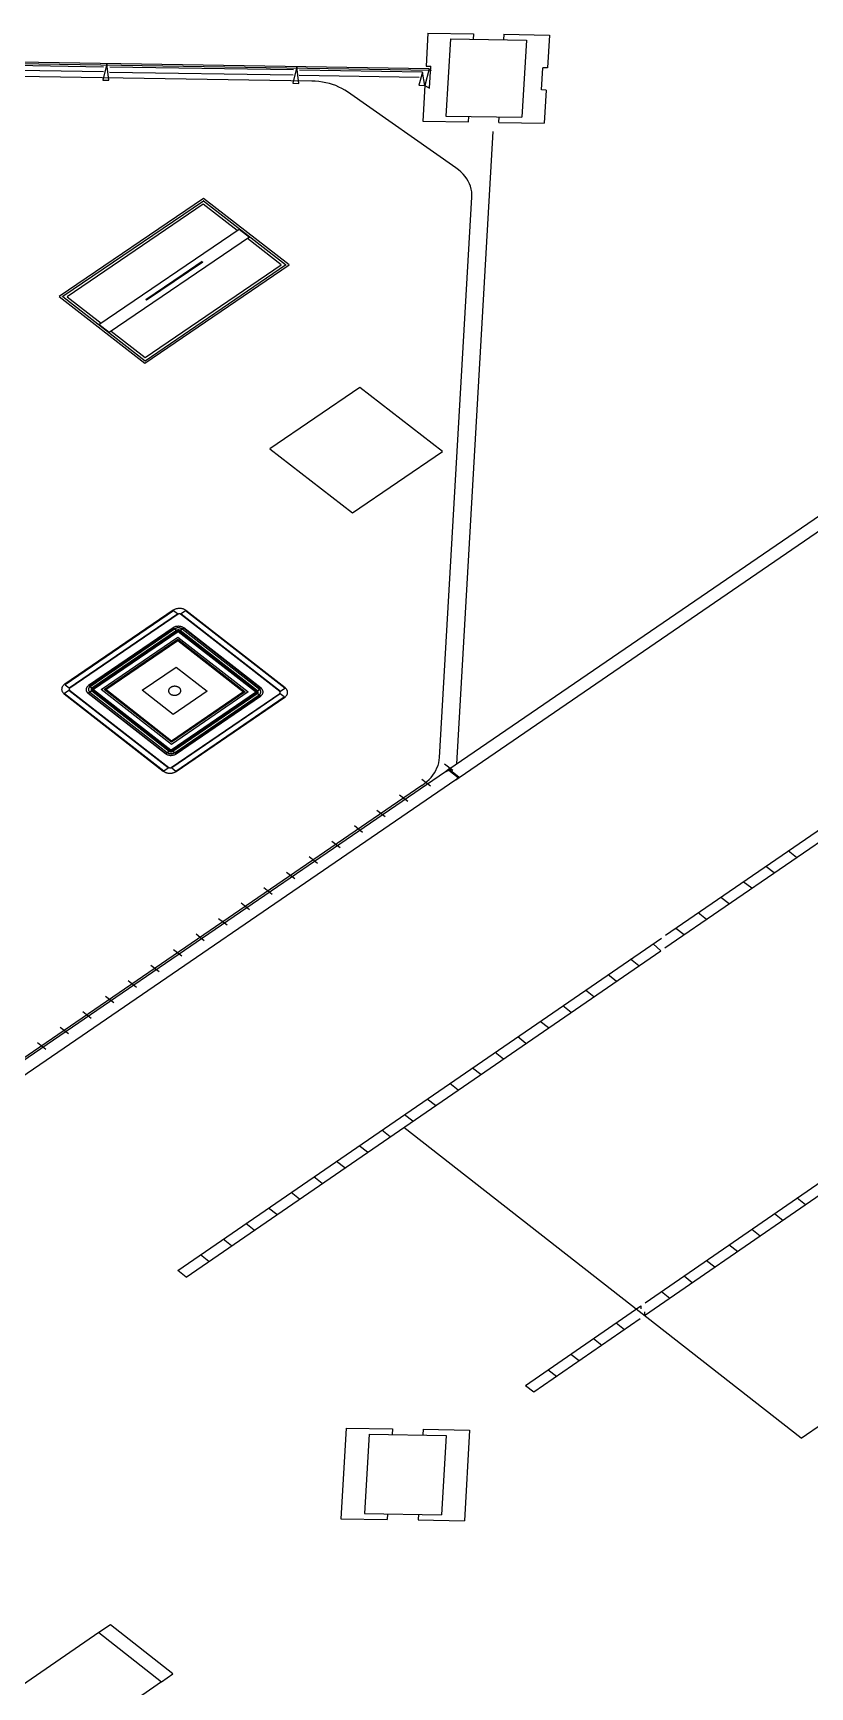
# Model space of a CAD drawing. Extents: x -68 to 264, y 51 to 115.
# Drawn here: x -22.79 to -17.04, y 75.26 to 87.52 of the extents above; entities that cross this region are included whole.
import ezdxf

# ---------------------------------------------------------------- set-up
doc = ezdxf.new("R2010")
doc.units = 0
doc.layers.get('0').update_dxf_attribs({"linetype": 'CONTINUOUS'})

msp = doc.modelspace()

# ---------------------------------------------------------------- linework, layer by layer
for p, q in [((-19.868, 87.519), (-19.882, 87.274)), ((-19.868, 87.519), (-19.531, 87.513)), ((-19.531, 87.513), (-19.533, 87.472)), ((-19.306, 87.51), (-19.308, 87.469)), ((-19.306, 87.51), (-18.968, 87.504)), ((-19.859, 87.253), (-33.066, 87.465)), ((-32.363, 87.444), (-19.842, 87.243)), ((-19.702, 87.475), (-19.735, 86.904)), ((-19.702, 87.475), (-19.139, 87.466)), ((-19.139, 87.466), (-19.172, 86.895)), ((-18.968, 87.504), (-18.982, 87.26)), ((-20.729, 87.163), (-32.209, 87.347)), ((-22.27, 87.267), (-23.631, 87.289)), ((-22.246, 87.291), (-22.276, 87.169)), ((-22.231, 87.169), (-22.246, 87.291)), ((-20.864, 87.245), (-22.225, 87.267)), ((-20.84, 87.269), (-20.869, 87.147)), ((-20.824, 87.146), (-20.84, 87.269)), ((-19.882, 87.274), (-19.847, 87.273)), ((-19.856, 87.11), (-19.847, 87.273)), ((-22.272, 87.231), (-23.633, 87.252)), ((-22.276, 87.169), (-22.231, 87.169)), ((-22.227, 87.23), (-20.866, 87.208)), ((-20.869, 87.147), (-20.824, 87.146)), ((-20.821, 87.207), (-19.932, 87.193)), ((-19.907, 87.229), (-20.819, 87.244)), ((-20.702, 87.162), (-20.729, 87.163)), ((-20.676, 87.16), (-20.702, 87.162)), ((-20.649, 87.156), (-20.676, 87.16)), ((-20.624, 87.151), (-20.649, 87.156)), ((-20.598, 87.145), (-20.624, 87.151)), ((-20.574, 87.137), (-20.598, 87.145)), ((-19.907, 87.229), (-19.936, 87.132)), ((-19.891, 87.131), (-19.907, 87.229)), ((-19.859, 87.253), (-19.891, 87.131)), ((-19.027, 87.097), (-19.018, 87.26)), ((-18.982, 87.26), (-19.018, 87.26)), ((-20.55, 87.129), (-20.574, 87.137)), ((-20.527, 87.119), (-20.55, 87.129)), ((-20.505, 87.108), (-20.527, 87.119)), ((-20.484, 87.096), (-20.505, 87.108)), ((-20.464, 87.083), (-20.484, 87.096)), ((-19.661, 86.52), (-20.464, 87.083)), ((-19.936, 87.132), (-19.891, 87.131)), ((-19.891, 87.131), (-19.906, 86.866)), ((-19.891, 87.131), (-19.856, 87.11)), ((-18.992, 87.096), (-19.027, 87.097)), ((-18.992, 87.096), (-19.006, 86.851)), ((-18.108, 80.833), (-9.063, 87.051)), ((-19.735, 86.904), (-19.172, 86.895)), ((-19.568, 86.86), (-19.566, 86.901)), ((-19.343, 86.857), (-19.341, 86.898)), ((-18.113, 80.739), (-9.029, 86.986)), ((-19.906, 86.866), (-19.568, 86.86)), ((-19.655, 82.103), (-19.384, 86.79)), ((-19.343, 86.857), (-19.006, 86.851)), ((-19.642, 86.506), (-19.661, 86.52)), ((-19.624, 86.49), (-19.642, 86.506)), ((-19.608, 86.474), (-19.624, 86.49)), ((-19.593, 86.457), (-19.608, 86.474)), ((-19.58, 86.439), (-19.593, 86.457)), ((-19.569, 86.421), (-19.58, 86.439)), ((-19.56, 86.402), (-19.569, 86.421)), ((-21.53, 86.292), (-22.598, 85.566)), ((-20.896, 85.8), (-21.53, 86.292)), ((-19.782, 82.15), (-19.542, 86.302)), ((-19.553, 86.383), (-19.56, 86.402)), ((-19.547, 86.363), (-19.553, 86.383)), ((-19.543, 86.343), (-19.547, 86.363)), ((-19.542, 86.323), (-19.543, 86.343)), ((-19.542, 86.302), (-19.542, 86.323)), ((-21.531, 86.273), (-22.572, 85.566)), ((-21.533, 86.25), (-22.54, 85.565)), ((-21.53, 86.275), (-21.533, 86.275)), ((-21.533, 86.275), (-21.533, 86.272)), ((-21.281, 86.055), (-21.533, 86.25)), ((-20.922, 85.8), (-21.531, 86.273)), ((-21.53, 86.272), (-21.53, 86.275)), ((-22.305, 85.358), (-21.265, 86.066)), ((-21.265, 86.066), (-21.189, 86.007)), ((-21.189, 86.007), (-22.229, 85.299)), ((-20.954, 85.801), (-21.205, 85.996)), ((-21.964, 85.073), (-20.896, 85.8)), ((-21.963, 85.091), (-20.922, 85.8)), ((-21.961, 85.115), (-20.954, 85.801)), ((-21.958, 85.544), (-21.542, 85.827)), ((-21.539, 85.825), (-21.955, 85.542)), ((-21.538, 85.824), (-21.955, 85.541)), ((-21.535, 85.822), (-21.952, 85.539)), ((-21.542, 85.827), (-21.535, 85.822)), ((-21.542, 85.827), (-21.539, 85.825)), ((-20.92, 85.799), (-20.924, 85.799)), ((-20.923, 85.801), (-20.92, 85.801)), ((-20.92, 85.801), (-20.92, 85.799)), ((-22.598, 85.566), (-21.964, 85.073)), ((-22.574, 85.565), (-22.574, 85.567)), ((-22.574, 85.567), (-22.57, 85.567)), ((-22.57, 85.564), (-22.574, 85.565)), ((-22.572, 85.566), (-21.963, 85.091)), ((-22.54, 85.565), (-22.289, 85.37)), ((-21.952, 85.539), (-21.958, 85.544)), ((-21.955, 85.542), (-21.958, 85.544)), ((-22.229, 85.299), (-22.305, 85.358)), ((-22.213, 85.31), (-21.961, 85.115)), ((-21.964, 85.093), (-21.964, 85.09)), ((-21.964, 85.09), (-21.961, 85.09)), ((-21.961, 85.09), (-21.961, 85.093)), ((-20.372, 84.893), (-21.039, 84.438)), ((-19.761, 84.418), (-20.372, 84.893)), ((-18.259, 78.109), (-8.504, 84.841)), ((-18.264, 78.015), (-8.476, 84.77)), ((-21.039, 84.438), (-20.427, 83.963)), ((-20.427, 83.963), (-19.761, 84.418)), ((-19.714, 82.063), (-16.384, 84.345)), ((-19.637, 82.003), (-16.307, 84.285)), ((-17.103, 77.106), (-7.314, 83.879)), ((-21.756, 83.241), (-22.558, 82.693)), ((-21.752, 83.238), (-22.555, 82.69)), ((-21.752, 83.243), (-21.756, 83.241)), ((-21.749, 83.245), (-21.752, 83.243)), ((-21.723, 83.215), (-21.752, 83.238)), ((-21.745, 83.247), (-21.749, 83.245)), ((-21.741, 83.249), (-21.745, 83.247)), ((-21.737, 83.25), (-21.741, 83.249)), ((-21.733, 83.251), (-21.737, 83.25)), ((-21.729, 83.253), (-21.733, 83.251)), ((-21.725, 83.253), (-21.729, 83.253)), ((-21.72, 83.254), (-21.725, 83.253)), ((-21.716, 83.254), (-21.72, 83.254)), ((-21.711, 83.255), (-21.716, 83.254)), ((-21.707, 83.255), (-21.711, 83.255)), ((-21.703, 83.255), (-21.707, 83.255)), ((-21.698, 83.254), (-21.703, 83.255)), ((-21.694, 83.254), (-21.698, 83.254)), ((-21.664, 83.237), (-21.696, 83.215)), ((-21.689, 83.253), (-21.694, 83.254)), ((-21.685, 83.252), (-21.689, 83.253)), ((-21.681, 83.251), (-21.685, 83.252)), ((-21.677, 83.249), (-21.681, 83.251)), ((-21.673, 83.248), (-21.677, 83.249)), ((-21.67, 83.246), (-21.673, 83.248)), ((-21.666, 83.244), (-21.67, 83.246)), ((-21.663, 83.242), (-21.666, 83.244)), ((-20.929, 82.664), (-21.664, 83.237)), ((-21.66, 83.24), (-21.663, 83.242)), ((-20.925, 82.667), (-21.66, 83.24)), ((-22.525, 82.667), (-21.723, 83.215)), ((-21.719, 83.212), (-22.521, 82.664)), ((-21.755, 83.111), (-22.381, 82.684)), ((-21.753, 83.109), (-22.378, 82.682)), ((-21.744, 83.102), (-22.37, 82.675)), ((-21.753, 83.113), (-21.755, 83.111)), ((-21.75, 83.115), (-21.753, 83.113)), ((-21.731, 83.092), (-21.753, 83.109)), ((-21.747, 83.116), (-21.75, 83.115)), ((-21.743, 83.118), (-21.747, 83.116)), ((-21.742, 83.104), (-21.744, 83.102)), ((-21.74, 83.119), (-21.743, 83.118)), ((-21.74, 83.105), (-21.742, 83.104)), ((-21.737, 83.12), (-21.74, 83.119)), ((-21.738, 83.106), (-21.74, 83.105)), ((-21.736, 83.107), (-21.738, 83.106)), ((-21.733, 83.121), (-21.737, 83.12)), ((-21.733, 83.108), (-21.736, 83.107)), ((-21.73, 83.121), (-21.733, 83.121)), ((-21.731, 83.108), (-21.733, 83.108)), ((-21.729, 83.109), (-21.731, 83.108)), ((-21.726, 83.122), (-21.73, 83.121)), ((-21.726, 83.11), (-21.729, 83.109)), ((-21.725, 83.094), (-21.727, 83.094)), ((-21.722, 83.122), (-21.726, 83.122)), ((-21.723, 83.11), (-21.726, 83.11)), ((-21.724, 83.095), (-21.725, 83.094)), ((-21.723, 83.095), (-21.724, 83.095)), ((-21.721, 83.11), (-21.723, 83.11)), ((-21.722, 83.095), (-21.723, 83.095)), ((-21.719, 83.123), (-21.722, 83.122)), ((-21.72, 83.096), (-21.722, 83.095)), ((-21.718, 83.11), (-21.721, 83.11)), ((-21.719, 83.096), (-21.72, 83.096)), ((-21.718, 83.213), (-21.719, 83.212)), ((-21.715, 83.123), (-21.719, 83.123)), ((-21.718, 83.096), (-21.719, 83.096)), ((-21.717, 83.213), (-21.718, 83.213)), ((-21.718, 83.213), (-21.718, 83.213)), ((-21.716, 83.11), (-21.718, 83.11)), ((-21.717, 83.096), (-21.718, 83.096)), ((-21.716, 83.214), (-21.717, 83.213)), ((-21.715, 83.096), (-21.717, 83.096)), ((-21.715, 83.214), (-21.716, 83.214)), ((-21.713, 83.11), (-21.716, 83.11)), ((-21.714, 83.214), (-21.715, 83.214)), ((-21.715, 83.214), (-21.715, 83.214)), ((-21.711, 83.122), (-21.715, 83.123)), ((-21.714, 83.096), (-21.715, 83.096)), ((-21.713, 83.215), (-21.714, 83.214)), ((-21.713, 83.095), (-21.714, 83.096)), ((-21.712, 83.215), (-21.713, 83.215)), ((-21.711, 83.11), (-21.713, 83.11)), ((-21.712, 83.095), (-21.713, 83.095)), ((-21.711, 83.215), (-21.712, 83.215)), ((-21.71, 83.095), (-21.712, 83.095)), ((-21.71, 83.215), (-21.711, 83.215)), ((-21.711, 83.215), (-21.711, 83.215)), ((-21.708, 83.122), (-21.711, 83.122)), ((-21.708, 83.11), (-21.711, 83.11)), ((-21.709, 83.215), (-21.71, 83.215)), ((-21.709, 83.095), (-21.71, 83.095)), ((-21.708, 83.215), (-21.709, 83.215)), ((-21.708, 83.094), (-21.709, 83.095)), ((-21.707, 83.215), (-21.708, 83.215)), ((-21.704, 83.122), (-21.708, 83.122)), ((-21.706, 83.109), (-21.708, 83.11)), ((-21.706, 83.215), (-21.707, 83.215)), ((-21.706, 83.214), (-21.706, 83.215)), ((-21.705, 83.214), (-21.706, 83.214)), ((-21.703, 83.109), (-21.706, 83.109)), ((-21.704, 83.214), (-21.705, 83.214)), ((-21.703, 83.214), (-21.704, 83.214)), ((-21.701, 83.121), (-21.704, 83.122)), ((-21.703, 83.213), (-21.703, 83.214)), ((-21.702, 83.213), (-21.703, 83.213)), ((-21.701, 83.108), (-21.703, 83.109)), ((-21.679, 83.108), (-21.703, 83.091)), ((-21.701, 83.213), (-21.702, 83.213)), ((-21.701, 83.212), (-21.701, 83.213)), ((-21.7, 83.212), (-21.701, 83.212)), ((-21.697, 83.12), (-21.701, 83.121)), ((-21.698, 83.107), (-21.701, 83.108)), ((-20.966, 82.639), (-21.7, 83.212)), ((-21.696, 83.106), (-21.698, 83.107)), ((-21.694, 83.119), (-21.697, 83.12)), ((-21.696, 83.215), (-20.961, 82.642)), ((-21.694, 83.105), (-21.696, 83.106)), ((-21.69, 83.118), (-21.694, 83.119)), ((-21.692, 83.104), (-21.694, 83.105)), ((-21.69, 83.103), (-21.692, 83.104)), ((-21.687, 83.117), (-21.69, 83.118)), ((-21.688, 83.102), (-21.69, 83.103)), ((-21.116, 82.655), (-21.688, 83.102)), ((-21.684, 83.115), (-21.687, 83.117)), ((-21.681, 83.114), (-21.684, 83.115)), ((-21.679, 83.112), (-21.681, 83.114)), ((-21.676, 83.11), (-21.679, 83.112)), ((-21.107, 82.661), (-21.679, 83.108)), ((-21.104, 82.663), (-21.676, 83.11)), ((-21.731, 83.092), (-22.356, 82.665)), ((-21.724, 83.087), (-22.35, 82.66)), ((-21.718, 83.082), (-22.344, 82.655)), ((-22.289, 82.654), (-21.72, 83.042)), ((-22.267, 82.653), (-21.721, 83.026)), ((-22.254, 82.653), (-21.721, 83.017)), ((-21.73, 83.092), (-21.731, 83.092)), ((-21.729, 83.093), (-21.73, 83.092)), ((-21.728, 83.094), (-21.729, 83.093)), ((-21.727, 83.094), (-21.728, 83.094)), ((-21.723, 83.088), (-21.724, 83.087)), ((-21.724, 83.087), (-21.724, 83.087)), ((-21.722, 83.088), (-21.723, 83.088)), ((-21.723, 83.088), (-21.723, 83.088)), ((-21.721, 83.089), (-21.722, 83.088)), ((-21.722, 83.088), (-21.722, 83.088)), ((-21.72, 83.089), (-21.721, 83.089)), ((-21.721, 83.026), (-21.221, 82.636)), ((-21.721, 83.017), (-21.234, 82.637)), ((-21.719, 83.089), (-21.72, 83.089)), ((-21.72, 83.089), (-21.72, 83.089)), ((-21.72, 83.042), (-21.199, 82.636)), ((-21.718, 83.089), (-21.719, 83.089)), ((-21.717, 83.089), (-21.718, 83.089)), ((-21.718, 83.089), (-21.718, 83.089)), ((-21.717, 83.082), (-21.718, 83.082)), ((-21.718, 83.082), (-21.718, 83.082)), ((-21.718, 83.082), (-21.718, 83.082)), ((-21.718, 83.082), (-21.718, 83.082)), ((-21.718, 83.082), (-21.718, 83.082)), ((-21.718, 83.082), (-21.718, 83.082)), ((-21.718, 83.082), (-21.718, 83.082)), ((-21.718, 83.082), (-21.718, 83.082)), ((-21.718, 83.082), (-21.718, 83.082)), ((-21.718, 83.082), (-21.718, 83.082)), ((-21.718, 83.082), (-21.718, 83.082)), ((-21.716, 83.089), (-21.717, 83.089)), ((-21.717, 83.082), (-21.717, 83.082)), ((-21.717, 83.082), (-21.717, 83.082)), ((-21.717, 83.082), (-21.717, 83.082)), ((-21.717, 83.082), (-21.717, 83.082)), ((-21.717, 83.082), (-21.717, 83.082)), ((-21.717, 83.082), (-21.717, 83.082)), ((-21.717, 83.082), (-21.717, 83.082)), ((-21.717, 83.082), (-21.717, 83.082)), ((-21.717, 83.082), (-21.717, 83.082)), ((-21.717, 83.082), (-21.717, 83.082)), ((-21.717, 83.082), (-21.717, 83.082)), ((-21.717, 83.082), (-21.717, 83.082)), ((-21.717, 83.082), (-21.717, 83.082)), ((-21.144, 82.636), (-21.717, 83.082)), ((-21.715, 83.089), (-21.716, 83.089)), ((-21.716, 83.089), (-21.716, 83.089)), ((-21.714, 83.089), (-21.715, 83.089)), ((-21.713, 83.088), (-21.714, 83.089)), ((-21.714, 83.089), (-21.714, 83.089)), ((-21.712, 83.088), (-21.713, 83.088)), ((-21.713, 83.088), (-21.713, 83.088)), ((-21.711, 83.088), (-21.712, 83.088)), ((-21.711, 83.087), (-21.711, 83.088)), ((-21.71, 83.087), (-21.711, 83.087)), ((-21.71, 83.087), (-21.71, 83.087)), ((-21.138, 82.64), (-21.71, 83.087)), ((-21.707, 83.094), (-21.708, 83.094)), ((-21.706, 83.093), (-21.707, 83.094)), ((-21.705, 83.093), (-21.706, 83.093)), ((-21.704, 83.092), (-21.705, 83.093)), ((-21.703, 83.091), (-21.704, 83.092)), ((-21.131, 82.645), (-21.703, 83.091)), ((-21.984, 82.649), (-21.733, 82.82)), ((-21.733, 82.82), (-21.504, 82.641)), ((-22.58, 82.658), (-22.581, 82.655)), ((-22.581, 82.655), (-22.58, 82.652)), ((-22.579, 82.665), (-22.58, 82.661)), ((-22.58, 82.661), (-22.58, 82.658)), ((-22.58, 82.652), (-22.58, 82.649)), ((-22.58, 82.649), (-22.579, 82.645)), ((-22.577, 82.671), (-22.579, 82.668)), ((-22.579, 82.668), (-22.579, 82.665)), ((-22.579, 82.645), (-22.578, 82.642)), ((-22.578, 82.642), (-22.576, 82.639)), ((-22.576, 82.674), (-22.577, 82.671)), ((-22.574, 82.677), (-22.576, 82.674)), ((-22.576, 82.639), (-22.575, 82.636)), ((-22.575, 82.636), (-22.573, 82.633)), ((-22.572, 82.68), (-22.574, 82.677)), ((-22.573, 82.633), (-22.571, 82.631)), ((-22.57, 82.683), (-22.572, 82.68)), ((-22.571, 82.631), (-22.568, 82.628)), ((-22.567, 82.686), (-22.57, 82.683)), ((-22.568, 82.628), (-22.566, 82.625)), ((-22.565, 82.688), (-22.567, 82.686)), ((-22.566, 82.625), (-22.563, 82.623)), ((-22.562, 82.691), (-22.565, 82.688)), ((-22.563, 82.623), (-21.828, 82.049)), ((-22.558, 82.693), (-22.562, 82.691)), ((-22.527, 82.648), (-22.559, 82.625)), ((-22.559, 82.625), (-21.825, 82.052)), ((-22.555, 82.69), (-22.525, 82.667)), ((-21.792, 82.074), (-22.527, 82.648)), ((-22.525, 82.659), (-22.526, 82.659)), ((-22.526, 82.659), (-22.526, 82.658)), ((-22.526, 82.658), (-22.526, 82.658)), ((-22.526, 82.658), (-22.526, 82.657)), ((-22.526, 82.657), (-22.526, 82.656)), ((-22.526, 82.656), (-22.526, 82.656)), ((-22.526, 82.656), (-22.526, 82.655)), ((-22.526, 82.655), (-22.525, 82.655)), ((-22.524, 82.661), (-22.525, 82.661)), ((-22.525, 82.661), (-22.525, 82.66)), ((-22.525, 82.66), (-22.525, 82.659)), ((-22.525, 82.655), (-22.525, 82.654)), ((-22.525, 82.654), (-22.525, 82.654)), ((-22.525, 82.654), (-22.525, 82.653)), ((-22.525, 82.653), (-22.524, 82.652)), ((-22.523, 82.663), (-22.524, 82.662)), ((-22.524, 82.662), (-22.524, 82.662)), ((-22.524, 82.662), (-22.524, 82.661)), ((-22.524, 82.652), (-22.524, 82.652)), ((-22.524, 82.652), (-22.523, 82.651)), ((-22.522, 82.664), (-22.523, 82.663)), ((-22.523, 82.663), (-22.523, 82.663)), ((-22.523, 82.651), (-22.523, 82.651)), ((-22.523, 82.651), (-22.522, 82.65)), ((-22.521, 82.664), (-22.522, 82.664)), ((-22.522, 82.65), (-21.788, 82.077)), ((-22.398, 82.661), (-22.399, 82.658)), ((-22.399, 82.658), (-22.399, 82.655)), ((-22.399, 82.655), (-22.399, 82.653)), ((-22.399, 82.653), (-22.399, 82.65)), ((-22.399, 82.65), (-22.398, 82.647)), ((-22.397, 82.663), (-22.398, 82.661)), ((-22.398, 82.647), (-22.398, 82.645)), ((-22.398, 82.645), (-22.397, 82.642)), ((-22.396, 82.666), (-22.397, 82.663)), ((-22.397, 82.642), (-22.396, 82.64)), ((-22.395, 82.668), (-22.396, 82.666)), ((-22.396, 82.64), (-22.394, 82.637)), ((-22.394, 82.671), (-22.395, 82.668)), ((-22.392, 82.673), (-22.394, 82.671)), ((-22.394, 82.637), (-22.393, 82.635)), ((-22.393, 82.635), (-22.391, 82.632)), ((-22.39, 82.676), (-22.392, 82.673)), ((-22.391, 82.632), (-22.389, 82.63)), ((-22.388, 82.678), (-22.39, 82.676)), ((-22.389, 82.63), (-22.387, 82.628)), ((-22.386, 82.68), (-22.388, 82.678)), ((-22.387, 82.628), (-22.384, 82.626)), ((-22.383, 82.682), (-22.386, 82.68)), ((-22.384, 82.626), (-21.812, 82.179)), ((-22.381, 82.684), (-22.383, 82.682)), ((-22.381, 82.661), (-22.382, 82.659)), ((-22.382, 82.659), (-22.382, 82.657)), ((-22.382, 82.657), (-22.382, 82.655)), ((-22.382, 82.655), (-22.382, 82.653)), ((-22.382, 82.653), (-22.382, 82.651)), ((-22.382, 82.651), (-22.382, 82.649)), ((-22.382, 82.649), (-22.382, 82.648)), ((-22.382, 82.648), (-22.381, 82.646)), ((-22.38, 82.664), (-22.381, 82.663)), ((-22.381, 82.663), (-22.381, 82.661)), ((-22.381, 82.646), (-22.38, 82.644)), ((-22.357, 82.645), (-22.381, 82.628)), ((-22.381, 82.628), (-21.809, 82.181)), ((-22.379, 82.666), (-22.38, 82.664)), ((-22.38, 82.644), (-22.379, 82.642)), ((-22.378, 82.668), (-22.379, 82.666)), ((-22.379, 82.642), (-22.378, 82.641)), ((-22.378, 82.682), (-22.356, 82.665)), ((-22.376, 82.669), (-22.378, 82.668)), ((-22.378, 82.641), (-22.377, 82.639)), ((-22.377, 82.639), (-22.375, 82.637)), ((-22.375, 82.671), (-22.376, 82.669)), ((-22.373, 82.673), (-22.375, 82.671)), ((-22.375, 82.637), (-22.374, 82.636)), ((-22.374, 82.636), (-22.372, 82.634)), ((-22.371, 82.674), (-22.373, 82.673)), ((-22.372, 82.634), (-21.8, 82.187)), ((-22.37, 82.675), (-22.371, 82.674)), ((-22.361, 82.658), (-22.362, 82.658)), ((-22.362, 82.658), (-22.362, 82.657)), ((-22.362, 82.657), (-22.362, 82.656)), ((-22.362, 82.656), (-22.362, 82.655)), ((-22.362, 82.655), (-22.362, 82.654)), ((-22.362, 82.654), (-22.362, 82.653)), ((-22.362, 82.653), (-22.362, 82.652)), ((-22.362, 82.652), (-22.362, 82.651)), ((-22.362, 82.651), (-22.362, 82.65)), ((-22.362, 82.65), (-22.361, 82.649)), ((-22.36, 82.661), (-22.361, 82.66)), ((-22.361, 82.66), (-22.361, 82.659)), ((-22.361, 82.659), (-22.361, 82.658)), ((-22.361, 82.649), (-22.361, 82.648)), ((-22.361, 82.648), (-22.36, 82.648)), ((-22.359, 82.662), (-22.36, 82.661)), ((-22.36, 82.648), (-22.36, 82.647)), ((-22.36, 82.647), (-22.359, 82.646)), ((-22.358, 82.663), (-22.359, 82.663)), ((-22.359, 82.663), (-22.359, 82.662)), ((-22.359, 82.646), (-22.358, 82.645)), ((-22.357, 82.664), (-22.358, 82.663)), ((-22.358, 82.645), (-22.357, 82.645)), ((-22.356, 82.665), (-22.357, 82.664)), ((-22.357, 82.645), (-21.785, 82.198)), ((-22.352, 82.657), (-22.353, 82.657)), ((-22.353, 82.657), (-22.353, 82.656)), ((-22.353, 82.656), (-22.353, 82.656)), ((-22.353, 82.656), (-22.353, 82.655)), ((-22.353, 82.655), (-22.353, 82.655)), ((-22.353, 82.655), (-22.353, 82.654)), ((-22.353, 82.654), (-22.353, 82.654)), ((-22.353, 82.654), (-22.353, 82.653)), ((-22.353, 82.653), (-22.353, 82.653)), ((-22.353, 82.653), (-22.353, 82.652)), ((-22.353, 82.652), (-22.352, 82.652)), ((-22.351, 82.658), (-22.352, 82.658)), ((-22.352, 82.658), (-22.352, 82.657)), ((-22.352, 82.657), (-22.352, 82.657)), ((-22.352, 82.652), (-22.352, 82.651)), ((-22.352, 82.651), (-22.352, 82.651)), ((-22.352, 82.651), (-22.352, 82.65)), ((-22.352, 82.65), (-22.351, 82.65)), ((-22.35, 82.659), (-22.351, 82.659)), ((-22.351, 82.659), (-22.351, 82.659)), ((-22.351, 82.659), (-22.351, 82.658)), ((-22.351, 82.65), (-22.351, 82.65)), ((-22.351, 82.65), (-22.35, 82.649)), ((-22.35, 82.66), (-22.35, 82.659)), ((-22.35, 82.649), (-21.778, 82.202)), ((-22.344, 82.655), (-22.344, 82.655)), ((-22.344, 82.655), (-22.344, 82.655)), ((-22.344, 82.655), (-22.344, 82.655)), ((-22.344, 82.655), (-22.344, 82.655)), ((-22.344, 82.655), (-22.344, 82.655)), ((-22.344, 82.655), (-22.344, 82.655)), ((-22.344, 82.655), (-22.344, 82.655)), ((-22.344, 82.655), (-22.344, 82.655)), ((-22.344, 82.655), (-22.344, 82.655)), ((-22.344, 82.655), (-22.344, 82.655)), ((-22.344, 82.655), (-22.344, 82.654)), ((-22.344, 82.654), (-21.771, 82.207)), ((-22.344, 82.654), (-22.344, 82.654)), ((-22.344, 82.654), (-22.344, 82.654)), ((-22.344, 82.654), (-22.344, 82.654)), ((-22.344, 82.654), (-22.344, 82.654)), ((-22.344, 82.654), (-22.344, 82.654)), ((-22.344, 82.654), (-22.344, 82.654)), ((-22.344, 82.654), (-22.344, 82.654)), ((-22.344, 82.654), (-22.344, 82.654)), ((-22.344, 82.654), (-22.344, 82.654)), ((-22.344, 82.654), (-22.344, 82.654)), ((-22.344, 82.654), (-22.344, 82.654)), ((-22.344, 82.654), (-22.344, 82.654)), ((-22.344, 82.654), (-22.344, 82.654)), ((-21.768, 82.247), (-22.289, 82.654)), ((-21.767, 82.263), (-22.267, 82.653)), ((-21.767, 82.272), (-22.254, 82.653)), ((-21.755, 82.469), (-21.984, 82.649)), ((-21.788, 82.652), (-21.789, 82.65)), ((-21.789, 82.65), (-21.789, 82.648)), ((-21.789, 82.648), (-21.789, 82.645)), ((-21.789, 82.645), (-21.789, 82.643)), ((-21.789, 82.643), (-21.789, 82.641)), ((-21.789, 82.641), (-21.789, 82.639)), ((-21.789, 82.639), (-21.788, 82.637)), ((-21.787, 82.654), (-21.788, 82.652)), ((-21.788, 82.637), (-21.788, 82.635)), ((-21.788, 82.635), (-21.787, 82.633)), ((-21.786, 82.656), (-21.787, 82.654)), ((-21.787, 82.633), (-21.786, 82.631)), ((-21.785, 82.658), (-21.786, 82.656)), ((-21.786, 82.631), (-21.784, 82.629)), ((-21.784, 82.66), (-21.785, 82.658)), ((-21.782, 82.662), (-21.784, 82.66)), ((-21.784, 82.629), (-21.783, 82.627)), ((-21.783, 82.627), (-21.781, 82.625)), ((-21.781, 82.664), (-21.782, 82.662)), ((-21.779, 82.665), (-21.781, 82.664)), ((-21.781, 82.625), (-21.779, 82.624)), ((-21.777, 82.667), (-21.779, 82.665)), ((-21.779, 82.624), (-21.777, 82.622)), ((-21.775, 82.669), (-21.777, 82.667)), ((-21.777, 82.622), (-21.775, 82.62)), ((-21.772, 82.67), (-21.775, 82.669)), ((-21.775, 82.62), (-21.773, 82.619)), ((-21.773, 82.619), (-21.771, 82.618)), ((-21.77, 82.671), (-21.772, 82.67)), ((-21.771, 82.618), (-21.768, 82.616)), ((-21.767, 82.673), (-21.77, 82.671)), ((-21.77, 82.207), (-21.144, 82.634)), ((-21.769, 82.076), (-20.966, 82.625)), ((-21.199, 82.636), (-21.768, 82.247)), ((-21.768, 82.616), (-21.766, 82.615)), ((-21.765, 82.674), (-21.767, 82.673)), ((-21.234, 82.637), (-21.767, 82.272)), ((-21.221, 82.636), (-21.767, 82.263)), ((-21.766, 82.615), (-21.763, 82.614)), ((-21.762, 82.675), (-21.765, 82.674)), ((-20.963, 82.622), (-21.765, 82.073)), ((-21.764, 82.202), (-21.138, 82.63)), ((-21.763, 82.614), (-21.76, 82.614)), ((-21.759, 82.676), (-21.762, 82.675)), ((-21.76, 82.614), (-21.758, 82.613)), ((-21.757, 82.676), (-21.759, 82.676)), ((-21.758, 82.613), (-21.755, 82.612)), ((-21.754, 82.677), (-21.757, 82.676)), ((-21.757, 82.197), (-21.132, 82.625)), ((-21.504, 82.641), (-21.755, 82.469)), ((-21.755, 82.612), (-21.752, 82.612)), ((-21.751, 82.677), (-21.754, 82.677)), ((-21.752, 82.612), (-21.749, 82.612)), ((-21.748, 82.678), (-21.751, 82.677)), ((-21.749, 82.612), (-21.746, 82.612)), ((-21.745, 82.678), (-21.748, 82.678)), ((-21.746, 82.612), (-21.743, 82.612)), ((-21.742, 82.678), (-21.745, 82.678)), ((-21.744, 82.186), (-21.118, 82.614)), ((-21.743, 82.612), (-21.74, 82.612)), ((-21.739, 82.678), (-21.742, 82.678)), ((-21.74, 82.612), (-21.737, 82.612)), ((-21.736, 82.677), (-21.739, 82.678)), ((-21.737, 82.612), (-21.734, 82.613)), ((-21.733, 82.677), (-21.736, 82.677)), ((-21.735, 82.18), (-21.11, 82.608)), ((-21.734, 82.613), (-21.731, 82.613)), ((-21.73, 82.676), (-21.733, 82.677)), ((-21.732, 82.178), (-21.107, 82.605)), ((-21.731, 82.613), (-21.729, 82.614)), ((-21.728, 82.676), (-21.73, 82.676)), ((-21.729, 82.614), (-21.726, 82.615)), ((-21.725, 82.675), (-21.728, 82.676)), ((-21.726, 82.615), (-21.723, 82.616)), ((-21.722, 82.674), (-21.725, 82.675)), ((-21.723, 82.616), (-21.721, 82.617)), ((-21.72, 82.673), (-21.722, 82.674)), ((-21.721, 82.617), (-21.718, 82.618)), ((-21.717, 82.672), (-21.72, 82.673)), ((-21.718, 82.618), (-21.716, 82.619)), ((-21.715, 82.671), (-21.717, 82.672)), ((-21.716, 82.619), (-21.713, 82.621)), ((-21.713, 82.669), (-21.715, 82.671)), ((-21.711, 82.668), (-21.713, 82.669)), ((-21.713, 82.621), (-21.711, 82.622)), ((-21.709, 82.666), (-21.711, 82.668)), ((-21.711, 82.622), (-21.709, 82.624)), ((-21.707, 82.664), (-21.709, 82.666)), ((-21.709, 82.624), (-21.707, 82.626)), ((-21.705, 82.663), (-21.707, 82.664)), ((-21.707, 82.626), (-21.706, 82.628)), ((-21.706, 82.628), (-21.704, 82.629)), ((-21.704, 82.661), (-21.705, 82.663)), ((-21.702, 82.659), (-21.704, 82.661)), ((-21.704, 82.629), (-21.703, 82.631)), ((-21.703, 82.631), (-21.702, 82.633)), ((-21.701, 82.657), (-21.702, 82.659)), ((-21.702, 82.633), (-21.701, 82.635)), ((-21.7, 82.655), (-21.701, 82.657)), ((-21.701, 82.635), (-21.7, 82.638)), ((-21.7, 82.653), (-21.7, 82.655)), ((-21.699, 82.65), (-21.7, 82.653)), ((-21.7, 82.638), (-21.699, 82.64)), ((-21.699, 82.648), (-21.699, 82.65)), ((-21.699, 82.646), (-21.699, 82.648)), ((-21.699, 82.644), (-21.699, 82.646)), ((-21.699, 82.642), (-21.699, 82.644)), ((-21.699, 82.64), (-21.699, 82.642)), ((-21.144, 82.635), (-21.144, 82.636)), ((-21.144, 82.636), (-21.144, 82.636)), ((-21.144, 82.636), (-21.144, 82.636)), ((-21.144, 82.636), (-21.144, 82.636)), ((-21.144, 82.634), (-21.144, 82.635)), ((-21.144, 82.635), (-21.144, 82.635)), ((-21.144, 82.635), (-21.144, 82.635)), ((-21.144, 82.635), (-21.144, 82.635)), ((-21.144, 82.635), (-21.144, 82.635)), ((-21.144, 82.635), (-21.144, 82.635)), ((-21.144, 82.635), (-21.144, 82.635)), ((-21.144, 82.635), (-21.144, 82.635)), ((-21.144, 82.635), (-21.144, 82.635)), ((-21.144, 82.635), (-21.144, 82.635)), ((-21.144, 82.635), (-21.144, 82.635)), ((-21.144, 82.635), (-21.144, 82.635)), ((-21.144, 82.635), (-21.144, 82.635)), ((-21.144, 82.635), (-21.144, 82.635)), ((-21.144, 82.635), (-21.144, 82.635)), ((-21.144, 82.635), (-21.144, 82.635)), ((-21.144, 82.635), (-21.144, 82.635)), ((-21.144, 82.635), (-21.144, 82.635)), ((-21.144, 82.635), (-21.144, 82.635)), ((-21.144, 82.635), (-21.144, 82.635)), ((-21.137, 82.64), (-21.138, 82.64)), ((-21.138, 82.63), (-21.138, 82.63)), ((-21.138, 82.63), (-21.137, 82.63)), ((-21.136, 82.639), (-21.137, 82.64)), ((-21.137, 82.64), (-21.137, 82.64)), ((-21.137, 82.631), (-21.136, 82.632)), ((-21.137, 82.63), (-21.137, 82.631)), ((-21.137, 82.631), (-21.137, 82.631)), ((-21.136, 82.638), (-21.136, 82.639)), ((-21.136, 82.639), (-21.136, 82.639)), ((-21.135, 82.637), (-21.136, 82.638)), ((-21.136, 82.638), (-21.136, 82.638)), ((-21.136, 82.632), (-21.136, 82.633)), ((-21.136, 82.633), (-21.135, 82.633)), ((-21.136, 82.632), (-21.136, 82.632)), ((-21.135, 82.636), (-21.135, 82.637)), ((-21.135, 82.637), (-21.135, 82.637)), ((-21.135, 82.635), (-21.135, 82.636)), ((-21.135, 82.636), (-21.135, 82.636)), ((-21.135, 82.634), (-21.135, 82.635)), ((-21.135, 82.635), (-21.135, 82.635)), ((-21.135, 82.633), (-21.135, 82.634)), ((-21.135, 82.634), (-21.135, 82.634)), ((-21.135, 82.633), (-21.135, 82.633)), ((-21.132, 82.625), (-21.131, 82.625)), ((-21.11, 82.608), (-21.132, 82.625)), ((-21.131, 82.645), (-21.107, 82.661)), ((-21.13, 82.644), (-21.131, 82.645)), ((-21.131, 82.625), (-21.13, 82.626)), ((-21.129, 82.644), (-21.13, 82.644)), ((-21.13, 82.626), (-21.129, 82.627)), ((-21.128, 82.643), (-21.129, 82.644)), ((-21.129, 82.627), (-21.129, 82.628)), ((-21.129, 82.628), (-21.128, 82.628)), ((-21.128, 82.642), (-21.128, 82.643)), ((-21.127, 82.641), (-21.128, 82.642)), ((-21.128, 82.628), (-21.127, 82.629)), ((-21.127, 82.64), (-21.127, 82.641)), ((-21.126, 82.639), (-21.127, 82.64)), ((-21.127, 82.63), (-21.126, 82.631)), ((-21.127, 82.629), (-21.127, 82.63)), ((-21.126, 82.638), (-21.126, 82.639)), ((-21.126, 82.637), (-21.126, 82.638)), ((-21.126, 82.638), (-21.126, 82.638)), ((-21.126, 82.636), (-21.126, 82.637)), ((-21.126, 82.635), (-21.126, 82.636)), ((-21.126, 82.634), (-21.126, 82.635)), ((-21.126, 82.633), (-21.126, 82.634)), ((-21.126, 82.632), (-21.126, 82.633)), ((-21.126, 82.631), (-21.126, 82.632)), ((-21.118, 82.614), (-21.117, 82.616)), ((-21.117, 82.616), (-21.115, 82.617)), ((-21.114, 82.654), (-21.116, 82.655)), ((-21.115, 82.617), (-21.113, 82.618)), ((-21.113, 82.652), (-21.114, 82.654)), ((-21.111, 82.651), (-21.113, 82.652)), ((-21.113, 82.618), (-21.112, 82.62)), ((-21.112, 82.62), (-21.11, 82.622)), ((-21.11, 82.649), (-21.111, 82.651)), ((-21.109, 82.647), (-21.11, 82.649)), ((-21.11, 82.622), (-21.109, 82.623)), ((-21.108, 82.646), (-21.109, 82.647)), ((-21.109, 82.623), (-21.108, 82.625)), ((-21.107, 82.644), (-21.108, 82.646)), ((-21.108, 82.625), (-21.107, 82.627)), ((-21.106, 82.642), (-21.107, 82.644)), ((-21.107, 82.629), (-21.106, 82.631)), ((-21.107, 82.627), (-21.107, 82.629)), ((-21.107, 82.605), (-21.104, 82.607)), ((-21.106, 82.64), (-21.106, 82.642)), ((-21.106, 82.638), (-21.106, 82.64)), ((-21.105, 82.636), (-21.106, 82.638)), ((-21.106, 82.634), (-21.105, 82.636)), ((-21.106, 82.633), (-21.106, 82.634)), ((-21.106, 82.631), (-21.106, 82.633)), ((-21.101, 82.661), (-21.104, 82.663)), ((-21.104, 82.607), (-21.102, 82.609)), ((-21.102, 82.609), (-21.1, 82.612)), ((-21.099, 82.659), (-21.101, 82.661)), ((-21.1, 82.612), (-21.098, 82.614)), ((-21.097, 82.657), (-21.099, 82.659)), ((-21.098, 82.614), (-21.096, 82.616)), ((-21.095, 82.655), (-21.097, 82.657)), ((-21.096, 82.616), (-21.094, 82.619)), ((-21.094, 82.652), (-21.095, 82.655)), ((-21.092, 82.65), (-21.094, 82.652)), ((-21.094, 82.619), (-21.093, 82.621)), ((-21.093, 82.621), (-21.091, 82.624)), ((-21.091, 82.647), (-21.092, 82.65)), ((-21.09, 82.645), (-21.091, 82.647)), ((-21.091, 82.624), (-21.09, 82.626)), ((-21.09, 82.642), (-21.09, 82.645)), ((-21.089, 82.64), (-21.09, 82.642)), ((-21.09, 82.629), (-21.089, 82.631)), ((-21.09, 82.626), (-21.09, 82.629)), ((-21.089, 82.637), (-21.089, 82.64)), ((-21.089, 82.634), (-21.089, 82.637)), ((-21.089, 82.631), (-21.089, 82.634)), ((-20.965, 82.639), (-20.966, 82.639)), ((-20.966, 82.625), (-20.966, 82.626)), ((-20.966, 82.626), (-20.965, 82.626)), ((-20.965, 82.638), (-20.965, 82.639)), ((-20.964, 82.638), (-20.965, 82.638)), ((-20.965, 82.626), (-20.965, 82.627)), ((-20.965, 82.627), (-20.964, 82.627)), ((-20.964, 82.637), (-20.964, 82.638)), ((-20.963, 82.637), (-20.964, 82.637)), ((-20.964, 82.627), (-20.964, 82.628)), ((-20.964, 82.628), (-20.963, 82.628)), ((-20.963, 82.636), (-20.963, 82.637)), ((-20.963, 82.635), (-20.963, 82.636)), ((-20.962, 82.634), (-20.963, 82.635)), ((-20.963, 82.635), (-20.963, 82.635)), ((-20.963, 82.63), (-20.962, 82.631)), ((-20.963, 82.629), (-20.963, 82.63)), ((-20.963, 82.628), (-20.963, 82.629)), ((-20.963, 82.629), (-20.963, 82.629)), ((-20.933, 82.599), (-20.963, 82.622)), ((-20.962, 82.633), (-20.962, 82.634)), ((-20.962, 82.634), (-20.962, 82.634)), ((-20.962, 82.632), (-20.962, 82.633)), ((-20.962, 82.631), (-20.962, 82.632)), ((-20.962, 82.632), (-20.962, 82.632)), ((-20.962, 82.631), (-20.962, 82.631)), ((-20.961, 82.642), (-20.929, 82.664)), ((-20.922, 82.664), (-20.925, 82.667)), ((-20.92, 82.662), (-20.922, 82.664)), ((-20.921, 82.604), (-20.918, 82.607)), ((-20.917, 82.659), (-20.92, 82.662)), ((-20.918, 82.607), (-20.916, 82.609)), ((-20.915, 82.656), (-20.917, 82.659)), ((-20.916, 82.609), (-20.914, 82.612)), ((-20.913, 82.653), (-20.915, 82.656)), ((-20.914, 82.612), (-20.912, 82.615)), ((-20.912, 82.65), (-20.913, 82.653)), ((-20.91, 82.647), (-20.912, 82.65)), ((-20.912, 82.615), (-20.911, 82.618)), ((-20.911, 82.618), (-20.909, 82.622)), ((-20.909, 82.644), (-20.91, 82.647)), ((-20.908, 82.641), (-20.909, 82.644)), ((-20.909, 82.622), (-20.908, 82.625)), ((-20.908, 82.638), (-20.908, 82.641)), ((-20.907, 82.634), (-20.908, 82.638)), ((-20.908, 82.628), (-20.907, 82.631)), ((-20.908, 82.625), (-20.908, 82.628)), ((-20.907, 82.631), (-20.907, 82.634)), ((-21.736, 82.05), (-20.933, 82.599)), ((-21.732, 82.047), (-20.929, 82.597)), ((-20.929, 82.597), (-20.926, 82.599)), ((-20.926, 82.599), (-20.923, 82.601)), ((-20.923, 82.601), (-20.921, 82.604)), ((-21.812, 82.179), (-21.81, 82.177)), ((-21.81, 82.177), (-21.807, 82.175)), ((-21.809, 82.181), (-21.785, 82.198)), ((-21.807, 82.175), (-21.804, 82.174)), ((-21.804, 82.174), (-21.801, 82.172)), ((-21.801, 82.172), (-21.798, 82.171)), ((-21.8, 82.187), (-21.798, 82.186)), ((-21.798, 82.186), (-21.796, 82.185)), ((-21.798, 82.171), (-21.794, 82.17)), ((-21.796, 82.185), (-21.794, 82.184)), ((-21.794, 82.184), (-21.792, 82.183)), ((-21.794, 82.17), (-21.791, 82.169)), ((-21.792, 82.183), (-21.79, 82.182)), ((-21.791, 82.169), (-21.788, 82.168)), ((-21.79, 82.182), (-21.787, 82.181)), ((-21.788, 82.168), (-21.784, 82.167)), ((-21.787, 82.181), (-21.785, 82.18)), ((-21.785, 82.198), (-21.784, 82.197)), ((-21.785, 82.18), (-21.783, 82.18)), ((-21.784, 82.197), (-21.783, 82.196)), ((-21.784, 82.167), (-21.78, 82.167)), ((-21.783, 82.196), (-21.782, 82.196)), ((-21.783, 82.18), (-21.78, 82.179)), ((-21.782, 82.196), (-21.781, 82.195)), ((-21.781, 82.195), (-21.78, 82.195)), ((-21.78, 82.195), (-21.779, 82.194)), ((-21.78, 82.179), (-21.777, 82.179)), ((-21.78, 82.167), (-21.777, 82.166)), ((-21.779, 82.194), (-21.778, 82.194)), ((-21.778, 82.202), (-21.778, 82.202)), ((-21.778, 82.202), (-21.777, 82.202)), ((-21.778, 82.194), (-21.776, 82.194)), ((-21.777, 82.202), (-21.777, 82.201)), ((-21.777, 82.201), (-21.776, 82.201)), ((-21.777, 82.179), (-21.775, 82.179)), ((-21.777, 82.166), (-21.773, 82.166)), ((-21.776, 82.201), (-21.776, 82.201)), ((-21.776, 82.201), (-21.775, 82.201)), ((-21.776, 82.194), (-21.775, 82.193)), ((-21.775, 82.201), (-21.774, 82.2)), ((-21.775, 82.193), (-21.774, 82.193)), ((-21.775, 82.179), (-21.772, 82.178)), ((-21.774, 82.2), (-21.774, 82.2)), ((-21.774, 82.2), (-21.773, 82.2)), ((-21.774, 82.193), (-21.773, 82.193)), ((-21.773, 82.2), (-21.772, 82.2)), ((-21.773, 82.193), (-21.771, 82.193)), ((-21.773, 82.166), (-21.769, 82.166)), ((-21.772, 82.2), (-21.772, 82.2)), ((-21.772, 82.2), (-21.771, 82.2)), ((-21.772, 82.178), (-21.77, 82.178)), ((-21.771, 82.207), (-21.771, 82.207)), ((-21.771, 82.207), (-21.771, 82.207)), ((-21.771, 82.207), (-21.771, 82.207)), ((-21.771, 82.207), (-21.771, 82.207)), ((-21.771, 82.207), (-21.771, 82.207)), ((-21.771, 82.207), (-21.771, 82.207)), ((-21.771, 82.207), (-21.771, 82.207)), ((-21.771, 82.207), (-21.771, 82.207)), ((-21.771, 82.207), (-21.771, 82.207)), ((-21.771, 82.207), (-21.771, 82.207)), ((-21.771, 82.207), (-21.771, 82.207)), ((-21.771, 82.207), (-21.771, 82.207)), ((-21.771, 82.207), (-21.771, 82.207)), ((-21.771, 82.207), (-21.77, 82.207)), ((-21.771, 82.2), (-21.77, 82.2)), ((-21.771, 82.193), (-21.77, 82.193)), ((-21.77, 82.207), (-21.77, 82.207)), ((-21.77, 82.207), (-21.77, 82.207)), ((-21.77, 82.207), (-21.77, 82.207)), ((-21.77, 82.207), (-21.77, 82.207)), ((-21.77, 82.207), (-21.77, 82.207)), ((-21.77, 82.207), (-21.77, 82.207)), ((-21.77, 82.207), (-21.77, 82.207)), ((-21.77, 82.207), (-21.77, 82.207)), ((-21.77, 82.207), (-21.77, 82.207)), ((-21.77, 82.207), (-21.77, 82.207)), ((-21.77, 82.2), (-21.77, 82.2)), ((-21.77, 82.2), (-21.769, 82.2)), ((-21.77, 82.193), (-21.769, 82.193)), ((-21.77, 82.178), (-21.767, 82.179)), ((-21.769, 82.2), (-21.768, 82.2)), ((-21.769, 82.193), (-21.768, 82.193)), ((-21.769, 82.166), (-21.766, 82.167)), ((-21.768, 82.2), (-21.768, 82.2)), ((-21.768, 82.2), (-21.767, 82.2)), ((-21.768, 82.193), (-21.766, 82.194)), ((-21.767, 82.2), (-21.766, 82.201)), ((-21.767, 82.179), (-21.765, 82.179)), ((-21.766, 82.201), (-21.766, 82.201)), ((-21.766, 82.201), (-21.765, 82.201)), ((-21.766, 82.194), (-21.765, 82.194)), ((-21.766, 82.167), (-21.762, 82.167)), ((-21.765, 82.201), (-21.764, 82.202)), ((-21.765, 82.201), (-21.765, 82.201)), ((-21.765, 82.194), (-21.764, 82.194)), ((-21.765, 82.179), (-21.762, 82.179)), ((-21.764, 82.202), (-21.764, 82.202)), ((-21.764, 82.194), (-21.763, 82.194)), ((-21.763, 82.194), (-21.761, 82.195)), ((-21.762, 82.179), (-21.759, 82.18)), ((-21.762, 82.167), (-21.758, 82.167)), ((-21.761, 82.195), (-21.76, 82.195)), ((-21.76, 82.195), (-21.759, 82.196)), ((-21.759, 82.196), (-21.758, 82.196)), ((-21.759, 82.18), (-21.757, 82.18)), ((-21.758, 82.196), (-21.757, 82.197)), ((-21.758, 82.167), (-21.755, 82.168)), ((-21.757, 82.197), (-21.735, 82.18)), ((-21.757, 82.18), (-21.755, 82.181)), ((-21.755, 82.181), (-21.752, 82.182)), ((-21.755, 82.168), (-21.751, 82.169)), ((-21.752, 82.182), (-21.75, 82.183)), ((-21.751, 82.169), (-21.748, 82.17)), ((-21.75, 82.183), (-21.748, 82.184)), ((-21.748, 82.184), (-21.746, 82.185)), ((-21.748, 82.17), (-21.745, 82.171)), ((-21.746, 82.185), (-21.744, 82.186)), ((-21.745, 82.171), (-21.741, 82.173)), ((-21.741, 82.173), (-21.738, 82.174)), ((-21.738, 82.174), (-21.735, 82.176)), ((-21.735, 82.176), (-21.732, 82.178)), ((-19.788, 82.111), (-19.784, 82.13)), ((-19.784, 82.13), (-19.782, 82.15)), ((-19.739, 82.045), (-27.098, 77.002)), ((-21.828, 82.049), (-21.825, 82.047)), ((-21.825, 82.052), (-21.792, 82.074)), ((-21.825, 82.047), (-21.822, 82.045)), ((-21.822, 82.045), (-21.818, 82.043)), ((-21.818, 82.043), (-21.815, 82.041)), ((-21.815, 82.041), (-21.811, 82.039)), ((-21.811, 82.039), (-21.807, 82.038)), ((-21.807, 82.038), (-21.803, 82.037)), ((-21.803, 82.037), (-21.799, 82.036)), ((-21.799, 82.036), (-21.794, 82.035)), ((-21.794, 82.035), (-21.79, 82.034)), ((-21.79, 82.034), (-21.786, 82.034)), ((-21.788, 82.077), (-21.787, 82.076)), ((-21.787, 82.076), (-21.787, 82.076)), ((-21.787, 82.076), (-21.786, 82.075)), ((-21.786, 82.075), (-21.785, 82.075)), ((-21.786, 82.034), (-21.781, 82.034)), ((-21.785, 82.075), (-21.785, 82.075)), ((-21.785, 82.075), (-21.784, 82.075)), ((-21.784, 82.075), (-21.783, 82.074)), ((-21.783, 82.074), (-21.782, 82.074)), ((-21.782, 82.074), (-21.782, 82.074)), ((-21.782, 82.074), (-21.781, 82.074)), ((-21.781, 82.074), (-21.78, 82.074)), ((-21.781, 82.034), (-21.777, 82.034)), ((-21.78, 82.074), (-21.779, 82.074)), ((-21.779, 82.074), (-21.778, 82.074)), ((-21.778, 82.074), (-21.777, 82.074)), ((-21.777, 82.074), (-21.777, 82.074)), ((-21.777, 82.074), (-21.776, 82.074)), ((-21.777, 82.034), (-21.772, 82.034)), ((-21.776, 82.074), (-21.775, 82.074)), ((-21.775, 82.074), (-21.774, 82.074)), ((-21.774, 82.074), (-21.773, 82.074)), ((-21.773, 82.074), (-21.773, 82.075)), ((-21.773, 82.075), (-21.772, 82.075)), ((-21.772, 82.075), (-21.771, 82.075)), ((-21.772, 82.034), (-21.768, 82.034)), ((-21.771, 82.075), (-21.77, 82.076)), ((-21.77, 82.076), (-21.77, 82.076)), ((-21.77, 82.076), (-21.769, 82.076)), ((-21.768, 82.034), (-21.763, 82.035)), ((-21.765, 82.073), (-21.736, 82.05)), ((-21.763, 82.035), (-21.759, 82.036)), ((-21.759, 82.036), (-21.755, 82.037)), ((-21.755, 82.037), (-21.751, 82.038)), ((-21.751, 82.038), (-21.747, 82.04)), ((-21.747, 82.04), (-21.743, 82.041)), ((-21.743, 82.041), (-21.739, 82.043)), ((-21.739, 82.043), (-21.736, 82.045)), ((-21.736, 82.045), (-21.732, 82.047)), ((-19.86, 81.987), (-19.845, 82.003)), ((-19.845, 82.003), (-19.832, 82.02)), ((-19.832, 82.02), (-19.82, 82.037)), ((-19.82, 82.037), (-19.809, 82.055)), ((-19.809, 82.055), (-19.801, 82.074)), ((-19.801, 82.074), (-19.793, 82.092)), ((-19.793, 82.092), (-19.788, 82.111)), ((-19.683, 82.053), (-19.745, 82.101)), ((-19.714, 82.063), (-19.739, 82.045)), ((-19.739, 82.045), (-19.714, 82.057)), ((-19.637, 82.003), (-19.714, 82.063)), ((-19.714, 82.057), (-19.645, 82.003)), ((-19.645, 82.003), (-19.662, 81.986)), ((-19.662, 81.986), (-19.637, 82.003)), ((-19.913, 81.943), (-27.109, 77.011)), ((-19.662, 81.986), (-27.021, 76.941)), ((-20.017, 81.824), (-20.079, 81.872)), ((-19.913, 81.943), (-19.894, 81.957)), ((-19.85, 81.939), (-19.912, 81.987)), ((-19.894, 81.957), (-19.876, 81.972)), ((-19.876, 81.972), (-19.86, 81.987)), ((-20.185, 81.71), (-20.246, 81.758)), ((-20.352, 81.595), (-20.413, 81.643)), ((-20.519, 81.481), (-20.58, 81.529)), ((-20.686, 81.366), (-20.748, 81.414)), ((-17.137, 81.41), (-17.199, 81.458)), ((-20.854, 81.251), (-20.915, 81.299)), ((-17.304, 81.295), (-17.365, 81.343)), ((-21.021, 81.136), (-21.083, 81.184)), ((-17.47, 81.181), (-17.532, 81.229)), ((-21.189, 81.022), (-21.25, 81.07)), ((-17.637, 81.066), (-17.699, 81.114)), ((-21.356, 80.907), (-21.418, 80.955)), ((-17.804, 80.951), (-17.866, 80.999)), ((-21.721, 78.349), (-18.139, 80.811)), ((-21.524, 80.792), (-21.585, 80.84)), ((-18.144, 80.718), (-18.2, 80.769)), ((-17.971, 80.836), (-18.033, 80.884)), ((-21.691, 80.677), (-21.753, 80.725)), ((-21.659, 78.3), (-18.144, 80.718)), ((-18.305, 80.606), (-18.367, 80.655)), ((-21.859, 80.562), (-21.92, 80.61)), ((-18.473, 80.492), (-18.534, 80.54)), ((-22.027, 80.447), (-22.088, 80.495)), ((-18.64, 80.376), (-18.702, 80.425)), ((-22.195, 80.332), (-22.256, 80.38)), ((-18.807, 80.261), (-18.869, 80.31)), ((-22.363, 80.217), (-22.424, 80.265)), ((-18.974, 80.146), (-19.036, 80.195)), ((-22.698, 79.987), (-22.76, 80.035)), ((-22.53, 80.102), (-22.592, 80.15)), ((-19.142, 80.031), (-19.203, 80.08)), ((-19.309, 79.916), (-19.371, 79.964)), ((-19.477, 79.801), (-19.538, 79.849)), ((-19.644, 79.686), (-19.706, 79.734)), ((-19.812, 79.571), (-19.874, 79.619)), ((-19.98, 79.455), (-20.041, 79.503)), ((-20.147, 79.34), (-20.209, 79.388)), ((-17.103, 77.106), (-20.046, 79.409)), ((-20.315, 79.225), (-20.377, 79.273)), ((-20.483, 79.109), (-20.544, 79.157)), ((-20.651, 78.994), (-20.712, 79.042)), ((-20.987, 78.763), (-21.048, 78.811)), ((-20.819, 78.878), (-20.88, 78.927)), ((-17.134, 78.886), (-17.072, 78.838)), ((-21.155, 78.647), (-21.216, 78.696)), ((-17.301, 78.77), (-17.239, 78.722)), ((-21.323, 78.532), (-21.384, 78.58)), ((-17.469, 78.655), (-17.407, 78.606)), ((-21.491, 78.416), (-21.552, 78.464)), ((-17.636, 78.539), (-17.574, 78.491)), ((-21.659, 78.3), (-21.721, 78.349)), ((-17.804, 78.424), (-17.742, 78.375)), ((-18.139, 78.192), (-18.077, 78.144)), ((-17.971, 78.308), (-17.91, 78.26)), ((-19.146, 77.497), (-18.29, 78.088)), ((-18.29, 78.088), (-18.291, 78.064)), ((-19.084, 77.449), (-18.295, 77.993)), ((-18.474, 77.961), (-18.413, 77.912)), ((-18.263, 78.042), (-18.264, 78.015)), ((-18.642, 77.845), (-18.58, 77.796)), ((-18.81, 77.729), (-18.748, 77.681)), ((-18.978, 77.613), (-18.916, 77.565)), ((-19.146, 77.497), (-19.084, 77.449)), ((-20.473, 77.181), (-20.512, 76.509)), ((-20.473, 77.181), (-20.13, 77.175)), ((-20.304, 77.136), (-20.338, 76.548)), ((-20.304, 77.136), (-19.733, 77.127)), ((-20.13, 77.175), (-20.133, 77.133)), ((-19.902, 77.172), (-19.905, 77.13)), ((-19.902, 77.172), (-19.56, 77.166)), ((-19.733, 77.127), (-19.767, 76.539)), ((-19.56, 77.166), (-19.598, 76.494)), ((-20.512, 76.509), (-20.169, 76.504)), ((-20.338, 76.548), (-19.767, 76.539)), ((-20.167, 76.546), (-20.169, 76.504)), ((-19.939, 76.542), (-19.941, 76.5)), ((-19.941, 76.5), (-19.598, 76.494)), ((-22.305, 75.666), (-22.981, 75.2)), ((-22.22, 75.724), (-22.305, 75.666)), ((-22.305, 75.666), (-21.841, 75.3)), ((-21.757, 75.359), (-22.22, 75.724)), ((-21.841, 75.3), (-22.518, 74.833)), ((-21.841, 75.3), (-21.757, 75.359))]:
    msp.add_line(p, q)

doc.saveas('drawing.dxf')
